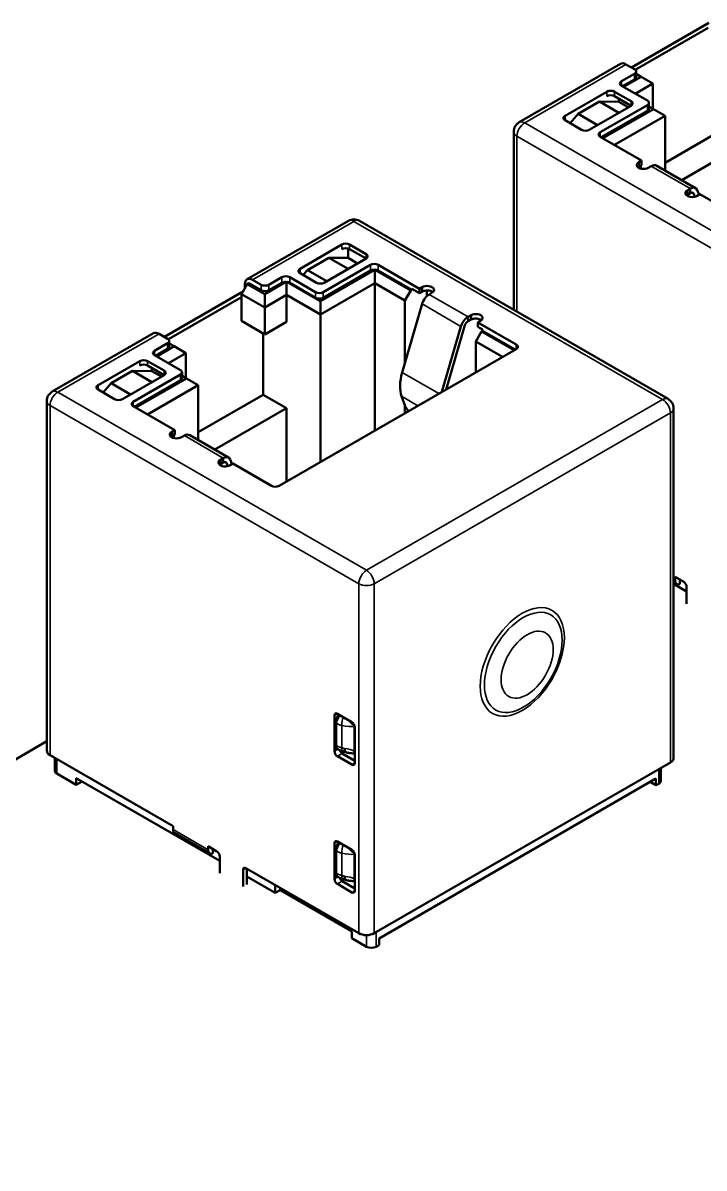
# Model space of a CAD drawing. Header units: millimetres. Extents: x 845 to 2568, y -211 to 570.
# Drawn here: x 1368.05 to 1392.86, y 449.29 to 491.03 of the extents above; entities that cross this region are included whole.
import ezdxf

# ---------------------------------------------------------------- set-up
doc = ezdxf.new("R2010")
doc.units = ezdxf.units.MM
doc.header["$LTSCALE"] = 2
doc.layers.add('외형선(ISO)', color=7, linetype='Continuous', lineweight=50)
doc.layers.add('좁은 외형선(ISO)', color=7, linetype='Continuous', lineweight=35)

msp = doc.modelspace()

# ---------------------------------------------------------------- linework, layer by layer
at = {"layer": '외형선(ISO)'}
for p, q in [((1393.0301, 491.0272), (1390.2128, 489.4006)), ((1393.0089, 490.8516), (1390.3505, 489.3168)), ((1389.8107, 489.5371), (1386.1232, 487.4081)), ((1390.3219, 489.1744), (1389.8481, 488.9009)), ((1390.0107, 489.5173), (1390.3219, 489.3377)), ((1390.3804, 489.0519), (1390.3804, 489.256)), ((1390.5623, 489.0601), (1390.3804, 489.1651)), ((1389.8481, 488.7376), (1390.7886, 488.1946)), ((1390.3219, 488.9703), (1389.8834, 488.7172)), ((1389.9259, 488.6927), (1390.5623, 489.0601)), ((1390.9865, 488.8151), (1390.3501, 488.4477)), ((1390.5623, 489.0601), (1390.9865, 488.8151)), ((1390.9865, 488.8151), (1390.9865, 487.9007)), ((1389.3107, 488.5212), (1387.7904, 487.6435)), ((1390.1946, 488.1742), (1389.5935, 488.5212)), ((1390.1946, 488.0109), (1389.5935, 488.3579)), ((1389.042, 488.1619), (1388.2642, 487.7129)), ((1388.6743, 487.1332), (1390.1946, 488.0109)), ((1389.7491, 487.7537), (1389.042, 488.1619)), ((1389.7491, 488.1538), (1389.042, 488.1619)), ((1390.7886, 488.0313), (1389.0738, 487.0413)), ((1391.0077, 487.8884), (1389.1657, 486.8249)), ((1389.7491, 488.2681), (1389.7491, 488.1538)), ((1390.0956, 487.9537), (1389.7491, 488.1538)), ((1390.8471, 487.9088), (1390.8471, 488.113)), ((1390.8471, 487.9811), (1391.0077, 487.8884)), ((1391.432, 487.6435), (1391.0077, 487.8884)), ((1387.7904, 487.4802), (1388.3914, 487.1332)), ((1388.2642, 487.7129), (1387.9738, 487.3743)), ((1388.9713, 487.3046), (1388.2642, 487.7129)), ((1390.7886, 487.8272), (1389.1092, 486.8576)), ((1391.432, 487.6435), (1389.59, 486.58)), ((1391.432, 487.6435), (1391.432, 485.6497)), ((1385.9232, 487.0617), (1385.9232, 480.5694)), ((1391.432, 485.9288), (1393.8008, 487.2965)), ((1389.0738, 486.878), (1390.5799, 486.0084)), ((1394.6493, 486.8066), (1392.0388, 485.2994)), ((1390.5799, 486.0084), (1390.4847, 485.9534)), ((1390.4847, 485.9534), (1390.4847, 485.7901)), ((1390.5799, 485.8451), (1390.4847, 485.7901)), ((1390.5481, 485.7158), (1390.5481, 485.8268)), ((1390.5799, 486.0084), (1390.5799, 485.8451)), ((1390.8235, 485.7453), (1390.9335, 485.8043)), ((1392.5447, 485.0073), (1391.1305, 485.8238)), ((1392.3477, 484.9878), (1392.2456, 484.9243)), ((1392.3477, 484.9878), (1392.3477, 484.8245)), ((1392.2456, 484.9243), (1392.2456, 484.761)), ((1392.3477, 484.8245), (1392.2456, 484.761)), ((1392.4662, 484.8188), (1392.4249, 484.8426)), ((1392.5214, 484.6928), (1392.4662, 484.8188)), ((1392.606, 484.9358), (1392.6784, 484.7705)), ((1392.606, 484.7287), (1392.7013, 484.7837)), ((1392.7013, 484.7837), (1394.1014, 483.9753)), ((1379.9006, 483.8155), (1376.2131, 481.6865)), ((1391.5436, 477.3244), (1380.3006, 483.8155)), ((1379.6587, 482.9486), (1378.1384, 482.0709)), ((1380.5426, 482.6016), (1379.9415, 482.9486)), ((1379.1849, 482.471), (1378.4071, 482.0219)), ((1379.892, 482.0627), (1379.1849, 482.471)), ((1379.892, 482.4628), (1379.1849, 482.471)), ((1379.892, 482.8062), (1379.892, 482.4628)), ((1380.2385, 482.2628), (1379.892, 482.4628)), ((1380.5426, 482.4383), (1379.9415, 482.7853)), ((1380.8608, 482.0301), (1378.8809, 480.887)), ((1380.7017, 482.2077), (1378.9869, 481.2176)), ((1379.0223, 481.5606), (1380.5426, 482.4383)), ((1382.1689, 481.2748), (1380.8608, 482.0301)), ((1380.8608, 482.0301), (1380.8608, 481.5402)), ((1382.4906, 481.3381), (1380.9845, 482.2077)), ((1376.4131, 481.6667), (1376.7242, 481.4871)), ((1377.4808, 481.7606), (1377.007, 481.4871)), ((1378.7041, 481.2176), (1377.7636, 481.7606)), ((1378.1384, 481.9076), (1378.7394, 481.5606)), ((1378.4071, 482.0219), (1378.2526, 481.8417)), ((1379.1142, 481.6136), (1378.4071, 482.0219)), ((1380.7017, 482.0035), (1378.9869, 481.0135)), ((1382.2078, 481.2972), (1380.9845, 482.0035)), ((1376.0242, 481.2088), (1373.2069, 479.5823)), ((1376.0029, 481.1442), (1376.2151, 481.5116)), ((1376.1302, 481.3925), (1376.1302, 481.5034)), ((1376.2151, 481.5116), (1376.2716, 481.5442)), ((1376.2151, 481.5116), (1376.8515, 481.1442)), ((1376.7242, 481.2829), (1376.2716, 481.5442)), ((1376.8515, 481.1442), (1377.6242, 481.5903)), ((1377.4808, 481.5565), (1377.007, 481.2829)), ((1377.6434, 481.1115), (1377.6434, 481.5779)), ((1378.8809, 480.887), (1377.6679, 481.5873)), ((1378.7041, 481.0135), (1377.7636, 481.5565)), ((1380.8608, 481.5402), (1378.8809, 480.3971)), ((1381.9568, 480.9074), (1380.8608, 481.5402)), ((1380.8608, 481.5402), (1380.8608, 476.1676)), ((1382.1689, 481.2748), (1381.9568, 480.9074)), ((1382.1689, 481.2748), (1382.2078, 481.2972)), ((1382.4906, 481.1748), (1382.2078, 481.3381)), ((1382.2078, 481.3381), (1382.2078, 481.2972)), ((1382.5859, 481.3931), (1382.4906, 481.3381)), ((1382.4906, 481.3381), (1382.4906, 481.1748)), ((1382.5859, 481.2298), (1382.4906, 481.1748)), ((1382.5859, 481.3931), (1382.5859, 481.2298)), ((1382.7558, 481.2778), (1382.7558, 481.0663)), ((1382.8442, 481.1339), (1382.9463, 481.1974)), ((1376.0029, 481.0332), (1373.3446, 479.4984)), ((1376.0029, 481.1442), (1376.0029, 481.0332)), ((1376.0029, 481.1442), (1376.8515, 480.6543)), ((1376.0029, 480.1644), (1376.0029, 481.0332)), ((1376.8515, 480.6543), (1376.8515, 481.1442)), ((1377.6434, 481.1115), (1376.8515, 480.6543)), ((1377.6434, 481.1115), (1377.6434, 480.1317)), ((1378.8809, 480.3971), (1377.6434, 481.1115)), ((1378.8809, 480.887), (1378.8809, 480.3971)), ((1381.8599, 478.2896), (1382.5859, 480.7837)), ((1381.9568, 478.6223), (1381.9568, 480.9074)), ((1376.8515, 480.6543), (1376.8515, 479.6745)), ((1378.8809, 480.3971), (1378.8809, 475.0245)), ((1384.3684, 480.3764), (1384.2584, 480.3174)), ((1384.3684, 480.3764), (1384.3684, 480.2131)), ((1376.8515, 479.6745), (1376.0029, 480.1644)), ((1377.6434, 480.1317), (1376.8515, 479.6745)), ((1383.3049, 477.5787), (1384.0001, 479.9672)), ((1384.14, 480.0116), (1383.4574, 477.6668)), ((1384.2584, 480.3174), (1384.2584, 480.1541)), ((1384.3684, 480.2131), (1384.2584, 480.1541)), ((1384.612, 480.1133), (1384.7072, 480.1683)), ((1386.0121, 479.305), (1384.612, 480.1133)), ((1384.612, 480.1133), (1384.612, 479.95)), ((1384.7887, 479.848), (1384.612, 479.95)), ((1372.8048, 479.7188), (1369.1172, 477.5898)), ((1373.0048, 479.699), (1373.316, 479.5193)), ((1376.7949, 477.4781), (1376.7949, 479.7071)), ((1384.5377, 479.4173), (1384.7498, 479.7847)), ((1384.7498, 479.7847), (1384.7887, 479.8071)), ((1385.9378, 479.0988), (1384.7498, 479.7847)), ((1384.7887, 479.848), (1384.7887, 479.8071)), ((1385.9767, 479.1213), (1384.7887, 479.8071)), ((1373.316, 479.356), (1372.8421, 479.0825)), ((1373.316, 479.1519), (1372.8775, 478.8988)), ((1372.9199, 478.8743), (1373.5563, 479.2417)), ((1373.3745, 479.2335), (1373.3745, 479.4377)), ((1373.5563, 479.2417), (1373.3745, 479.3467)), ((1373.5563, 479.2417), (1373.9806, 478.9968)), ((1377.3782, 474.157), (1386.0121, 479.1417)), ((1385.5135, 478.8539), (1384.5377, 479.4173)), ((1384.5377, 478.2905), (1384.5377, 479.4173)), ((1372.3048, 478.7028), (1370.7845, 477.8251)), ((1373.1887, 478.3558), (1372.5876, 478.7028)), ((1372.8421, 478.9192), (1373.7826, 478.3762)), ((1373.9806, 478.9968), (1373.3442, 478.6293)), ((1373.9806, 478.9968), (1373.9806, 478.0823)), ((1372.0361, 478.3436), (1371.2582, 477.8945)), ((1372.7432, 477.9353), (1372.0361, 478.3436)), ((1372.7432, 478.3354), (1372.0361, 478.3436)), ((1373.1887, 478.1925), (1372.5876, 478.5395)), ((1372.7432, 478.4497), (1372.7432, 478.3354)), ((1373.0897, 478.1354), (1372.7432, 478.3354)), ((1373.8412, 478.0905), (1373.8412, 478.2946)), ((1371.2582, 477.8945), (1370.9679, 477.5559)), ((1371.9654, 477.4862), (1371.2582, 477.8945)), ((1371.6684, 477.3148), (1373.1887, 478.1925)), ((1373.7826, 478.2129), (1372.0679, 477.2229)), ((1373.7826, 478.0088), (1372.1032, 477.0392)), ((1374.0018, 478.07), (1372.1598, 477.0066)), ((1373.8412, 478.1628), (1374.0018, 478.07)), ((1374.4261, 477.8251), (1374.0018, 478.07)), ((1370.7845, 477.6618), (1371.3855, 477.3148)), ((1374.4261, 477.8251), (1372.5841, 476.7616)), ((1374.4261, 477.8251), (1374.4261, 475.8314)), ((1374.4261, 476.1105), (1376.7949, 477.4781)), ((1377.6434, 476.9882), (1376.7949, 477.4781)), ((1368.9172, 477.2433), (1368.9172, 464.506)), ((1372.0679, 477.0596), (1373.574, 476.1901)), ((1381.9682, 477.0652), (1381.8404, 477.4201)), ((1381.9568, 476.8004), (1381.9568, 477.0971)), ((1377.6434, 476.9882), (1375.0329, 475.481)), ((1377.6434, 476.9882), (1377.6434, 474.3101)), ((1391.7436, 476.978), (1391.7436, 464.2406)), ((1373.574, 476.1901), (1373.4788, 476.1351)), ((1373.574, 476.1901), (1373.574, 476.0268)), ((1373.4788, 476.1351), (1373.4788, 475.9718)), ((1373.574, 476.0268), (1373.4788, 475.9718)), ((1373.5422, 475.8974), (1373.5422, 476.0084)), ((1373.8176, 475.927), (1373.9276, 475.9859)), ((1375.5388, 475.189), (1374.1245, 476.0054)), ((1375.3418, 475.1694), (1375.2396, 475.106)), ((1375.2396, 475.106), (1375.2396, 474.9427)), ((1375.3418, 475.0061), (1375.2396, 474.9427)), ((1375.3418, 475.1694), (1375.3418, 475.0061)), ((1375.4602, 475.0004), (1375.419, 475.0242)), ((1375.5155, 474.8744), (1375.4602, 475.0004)), ((1375.6001, 475.1174), (1375.6725, 474.9521)), ((1375.6001, 474.9103), (1375.6953, 474.9653)), ((1375.6953, 474.9653), (1377.0954, 474.157)), ((1391.7962, 470.7154), (1391.7962, 470.8379)), ((1391.7962, 470.8379), (1392.1144, 470.6542)), ((1391.8583, 470.5781), (1391.7436, 470.6443)), ((1391.7436, 470.5825), (1392.2204, 470.3072)), ((1391.9729, 470.7359), (1391.9729, 470.576)), ((1392.2204, 470.4705), (1392.2204, 469.8581)), ((1379.3935, 464.4856), (1379.3935, 465.792)), ((1379.4996, 465.8532), (1380.0299, 465.547)), ((1379.4289, 464.707), (1379.4289, 465.5291)), ((1380.136, 465.3633), (1380.136, 464.0569)), ((1368.9172, 464.8466), (1331.487, 443.2363)), ((1379.4952, 464.5672), (1379.5404, 464.5438)), ((1369.0344, 464.3427), (1373.5175, 461.7544)), ((1369.2087, 464.2421), (1369.2087, 463.7711)), ((1380.0299, 463.9957), (1379.4996, 464.3019)), ((1380.136, 464.1386), (1379.6764, 464.4039)), ((1369.989, 463.2608), (1369.2819, 463.6691)), ((1380.8431, 457.8515), (1391.6265, 464.0773)), ((1391.2754, 463.8747), (1391.2754, 463.4037)), ((1369.989, 463.5058), (1369.989, 463.2608)), ((1369.989, 463.5058), (1375.2145, 460.4888)), ((1370.2011, 463.3833), (1369.989, 463.2608)), ((1381.0163, 457.6658), (1391.0997, 463.4874)), ((1391.0997, 463.2425), (1390.8875, 463.3649)), ((1391.0997, 463.4874), (1391.0997, 463.2425)), ((1391.2022, 463.3017), (1391.0997, 463.2425)), ((1373.5175, 461.6319), (1373.5175, 461.7544)), ((1374.8524, 460.7597), (1373.5796, 461.4946)), ((1379.4996, 461.1992), (1380.0299, 460.893)), ((1374.7902, 460.8971), (1374.7902, 461.0196)), ((1374.7902, 461.0196), (1375.1084, 460.8358)), ((1374.967, 460.9175), (1374.967, 460.7576)), ((1379.3935, 459.8316), (1379.3935, 461.1379)), ((1379.4289, 460.053), (1379.4289, 460.8751)), ((1375.2145, 460.6521), (1375.2145, 460.0398)), ((1380.136, 460.7093), (1380.136, 459.4029)), ((1376.063, 459.5499), (1376.063, 460.1622)), ((1376.1691, 460.2235), (1380.2774, 457.8515)), ((1376.2045, 460.2031), (1376.2045, 459.6315)), ((1376.2045, 459.9173), (1377.2368, 459.3212)), ((1379.4952, 459.9131), (1379.5404, 459.8897)), ((1377.2368, 459.607), (1377.2368, 459.3212)), ((1377.4136, 459.4233), (1377.4136, 459.505)), ((1380.0299, 459.3417), (1379.4996, 459.6478)), ((1380.136, 459.4845), (1379.6764, 459.7499)), ((1377.2368, 459.3212), (1377.4136, 459.4233)), ((1380.0299, 457.9128), (1377.4136, 459.4233)), ((1380.0299, 457.9128), (1380.0299, 457.6678)), ((1380.5602, 457.3616), (1380.0299, 457.6678)), ((1381.0163, 457.4208), (1380.9138, 457.3616)), ((1381.0163, 457.6658), (1381.0163, 457.4208))]:
    msp.add_line(p, q, dxfattribs=at)
for centre, start, end in [((1386.3232, 487.0617), 120, 180), ((1380.1006, 483.4691), 60, 120), ((1369.3172, 477.2433), 120, 180), ((1391.3436, 476.978), 0, 60)]:
    msp.add_arc(centre, 0.4, start, end, dxfattribs=at)
for centre, major_axis, ratio, start_param, end_param in [((1390.0107, 489.1907), (-0.2, 0.3464), 0.5773503, 5.4977871, 6.2831853), ((1390.1805, 489.256), (0.2, 0), 0.5773503, 5.4977871, 7.0685835), ((1389.9895, 488.8192), (-0.2, 0), 0.5773503, 5.4977871, 7.0685835), ((1390.1805, 489.0519), (0.2, 0), 0.5773503, 5.4977871, 6.2831853), ((1389.4521, 488.4396), (0.2, 0), 0.5773503, 0.7853982, 2.3561945), ((1389.4521, 488.2763), (0.2, 0), 0.5773503, 0.7853982, 2.3561945), ((1390.0531, 488.0925), (0.2, 0), 0.5773503, 5.4977871, 7.0685835), ((1390.6472, 488.113), (0.2, 0), 0.5773503, 5.4977871, 7.0685835), ((1390.6472, 487.9088), (0.2, 0), 0.5773503, 5.4977871, 6.2831853), ((1387.9318, 487.5618), (-0.2, 0), 0.5773503, 5.4977871, 7.0685835), ((1388.5329, 487.2148), (-0.2, 0), 0.5773503, 0.7853982, 2.3561945), ((1389.2152, 486.9597), (-0.2, 0), 0.5773503, 5.4977871, 7.0685835), ((1390.6485, 485.8464), (-0.2475, 0), 0.5773503, 5.4358547, 8.6394759), ((1390.6485, 485.6831), (-0.2475, 0), 0.5773503, 5.4358547, 5.6748869), ((1390.9335, 485.4827), (0.197, 0.3412), 0.5773503, 0, 0.7853982), ((1392.3477, 484.6662), (0.197, 0.3412), 0.5773503, 5.8817596, 7.0685835), ((1392.4205, 484.8233), (-0.2475, 0), 0.5773503, 5.497691, 8.7013123), ((1392.4205, 484.66), (-0.2475, 0), 0.5773503, 5.497691, 5.6748869), ((1392.3477, 484.6613), (0.1, 0.1731), 0.5773503, 6.0752982, 7.0685835), ((1379.8001, 482.867), (0.2, 0), 0.5773503, 0.7853982, 2.3561945), ((1379.8001, 482.7037), (0.2, 0), 0.5773503, 0.7853982, 2.3561945), ((1380.4011, 482.52), (0.2, 0), 0.5773503, 5.4977871, 7.0685835), ((1378.2798, 481.9892), (-0.2, 0), 0.5773503, 5.4977871, 7.0685835), ((1380.8431, 482.126), (-0.2, 0), 0.5773503, 3.9269908, 5.4977871), ((1380.8431, 481.9219), (-0.2, 0), 0.5773503, 3.9269908, 5.4977871), ((1376.4131, 481.3401), (-0.2, 0.3464), 0.5773503, 5.4977871, 7.0685835), ((1377.6222, 481.679), (-0.2, 0), 0.5773503, 3.9269908, 5.4977871), ((1376.0242, 481.3313), (0.075, 0.1299), 0.5773503, 3.9269908, 4.1929896), ((1376.0242, 481.3313), (0.075, 0.1299), 0.5773503, 5.2317884, 5.4977871), ((1376.8656, 481.5687), (0.2, 0), 0.5773503, 3.9269908, 5.4977871), ((1376.8656, 481.3646), (-0.2, 0), 0.5773503, 0.7853982, 2.3561945), ((1377.6222, 481.4749), (-0.2, 0), 0.5773503, 4.7023313, 5.4977871), ((1377.6109, 481.1436), (0.1206, -0.4719), 0.5378129, 2.5820409, 2.6506158), ((1377.5411, 480.7362), (0.202, 0.8547), 0.3797697, 0.2185929, 0.2857268), ((1377.6222, 481.4749), (-0.2, 0), 0.5773503, 3.9269908, 4.4818537), ((1378.8455, 481.2993), (0.2, 0), 0.5773503, 3.9269908, 5.4977871), ((1378.8809, 481.6422), (-0.2, 0), 0.5773503, 0.7853982, 2.3561945), ((1382.7714, 481.2985), (0.2475, 0), 0.5773503, 5.497691, 8.7013123), ((1382.7714, 481.1352), (-0.2475, 0), 0.5773503, 3.7498911, 5.5597196), ((1378.8455, 481.0951), (-0.2, 0), 0.5773503, 0.7853982, 2.3561945), ((1382.8442, 480.8123), (0.197, 0.3412), 0.5773503, 0.7853982, 1.9722221), ((1384.5434, 480.2754), (0.2475, 0), 0.5773503, 5.4358547, 8.6394759), ((1384.2584, 479.9958), (0.197, 0.3412), 0.5773503, 0.7853982, 1.9722221), ((1384.2584, 479.9909), (-0.1, -0.1731), 0.5773503, 3.9269908, 4.9202761), ((1384.5434, 480.1121), (-0.2475, 0), 0.5773503, 3.7498911, 5.4978832), ((1373.0048, 479.3724), (-0.2, 0.3464), 0.5773503, 5.4977871, 6.2831853), ((1373.1746, 479.4377), (0.2, 0), 0.5773503, 5.4977871, 7.0685835), ((1373.1746, 479.2335), (0.2, 0), 0.5773503, 5.4977871, 6.2831853), ((1385.8707, 479.2233), (0.2, 0), 0.5773503, 5.4977871, 7.0685835), ((1372.4462, 478.6212), (0.2, 0), 0.5773503, 0.7853982, 2.3561945), ((1372.9835, 479.0008), (-0.2, 0), 0.5773503, 5.4977871, 7.0685835), ((1372.4462, 478.4579), (0.2, 0), 0.5773503, 0.7853982, 2.3561945), ((1373.0472, 478.2742), (0.2, 0), 0.5773503, 5.4977871, 7.0685835), ((1373.6412, 478.2946), (0.2, 0), 0.5773503, 5.4977871, 7.0685835), ((1382.8442, 478.3987), (0.7507, 1.3002), 0.5773503, 1.9722221, 2.687807), ((1373.6412, 478.0905), (0.2, 0), 0.5773503, 5.4977871, 6.2831853), ((1370.9259, 477.7434), (-0.2, 0), 0.5773503, 5.4977871, 7.0685835), ((1371.5269, 477.3964), (-0.2, 0), 0.5773503, 0.7853982, 2.3561945), ((1372.2093, 477.1413), (-0.2, 0), 0.5773503, 5.4977871, 7.0685835), ((1382.145, 476.9632), (0.1745, -0.179), 0.3579285, 3.8081886, 4.8154019), ((1373.6426, 476.028), (-0.2475, 0), 0.5773503, 5.4358547, 8.6394759), ((1373.6426, 475.8647), (-0.2475, 0), 0.5773503, 5.4358547, 5.6748869), ((1373.9276, 475.6643), (0.197, 0.3412), 0.5773503, 0, 0.7853982), ((1375.4146, 475.0049), (-0.2475, 0), 0.5773503, 5.497691, 8.7013123), ((1375.4146, 474.8416), (-0.2475, 0), 0.5773503, 5.497691, 5.6748869), ((1375.3418, 474.8478), (0.197, 0.3412), 0.5773503, 5.8817596, 7.0685835), ((1375.3418, 474.8429), (0.1, 0.1731), 0.5773503, 6.0752982, 7.0685835), ((1377.2368, 474.2386), (0.2, 0), 0.5773503, 3.9269908, 5.4977871), ((1392.0083, 470.8379), (-0.15, -0.2598), 0.5773503, 5.4977871, 6.9012521), ((1392.1144, 470.5317), (0.075, -0.1299), 0.5773503, 0.7853982, 2.3561945), ((1379.4996, 465.7307), (-0.075, 0.1299), 0.5773503, 5.4977871, 7.0685835), ((1379.641, 465.6516), (0.1494, 0.2608), 0.5773419, 1.215942, 2.352382), ((1380.0299, 465.4246), (0.075, -0.1299), 0.5773503, 0.7853982, 2.3561945), ((1380.0853, 465.6557), (-0.3766, 0.3256), 0.3187161, 1.8319895, 1.9391651), ((1369.3172, 464.506), (-0.4, 0), 0.5773503, 0, 0.7853982), ((1379.641, 464.8295), (0.1498, 0.2602), 0.5773492, 2.3548231, 3.1678085), ((1379.6764, 464.5264), (-0.075, 0.1299), 0.5773503, 1.2671676, 2.3561945), ((1379.4996, 464.4243), (-0.075, 0.1299), 0.5773503, 0.7853982, 2.3561945), ((1379.8169, 464.3956), (0.0134, 0.0485), 0.6974178, 5.3280857, 6.2959345), ((1391.3436, 464.2406), (0.4, 0), 0.5773503, 5.4977871, 6.2831853), ((1369.4587, 463.7711), (-0.25, 0), 0.5773503, 0, 0.7853982), ((1380.0299, 464.1182), (0.075, -0.1299), 0.5773503, 5.4977871, 7.0685835), ((1391.0254, 463.4037), (0.25, 0), 0.5773503, 5.4977871, 6.2831853), ((1373.7296, 461.7544), (-0.15, -0.2598), 0.5773503, 5.4977871, 6.2831853), ((1379.4996, 461.0767), (-0.075, 0.1299), 0.5773503, 5.4977871, 7.0685835), ((1379.641, 460.9976), (0.1494, 0.2608), 0.5773419, 1.215942, 2.352382), ((1375.0023, 461.0195), (-0.15, -0.2598), 0.5773503, 5.4977871, 6.9012521), ((1375.1084, 460.7134), (0.075, -0.1299), 0.5773503, 0.7853982, 2.3561945), ((1380.0299, 460.7705), (0.075, -0.1299), 0.5773503, 0.7853982, 2.3561945), ((1380.0853, 461.0013), (-0.3764, 0.3253), 0.3185632, 1.8316863, 1.938929), ((1376.1691, 460.101), (-0.075, 0.1299), 0.5773503, 5.4977871, 7.0685835), ((1379.641, 460.1755), (0.1498, 0.2602), 0.5773492, 2.3548231, 3.1678085), ((1379.4996, 459.7703), (-0.075, 0.1299), 0.5773503, 0.7853982, 2.3561945), ((1379.6764, 459.8724), (-0.075, 0.1299), 0.5773503, 1.2671676, 2.3561945), ((1379.8169, 459.7416), (0.0134, 0.0485), 0.6974174, 5.3280837, 6.2959314), ((1380.0299, 459.4641), (0.075, -0.1299), 0.5773503, 5.4977871, 7.0685835), ((1380.5602, 458.0148), (-0.4, 0), 0.5773503, 0.7853982, 2.3561945), ((1380.737, 457.4637), (-0.25, 0), 0.5773503, 0.7853982, 2.3561945)]:
    msp.add_ellipse(centre, major_axis=major_axis, ratio=ratio, start_param=start_param, end_param=end_param, dxfattribs=at)
for points, knots in [([(1380.0823, 465.4556), (1380.0467, 465.4815), (1380.0127, 465.5109), (1379.9656, 465.5577), (1379.9493, 465.5755), (1379.9293, 465.5993), (1379.9249, 465.6048), (1379.9209, 465.61)], [0.000000976, 0.000000976, 0.000000976, 0.000000976, 0.013602676, 0.013602676, 0.021349451, 0.021349451, 0.023882915, 0.023882915, 0.023882915, 0.023882915]), ([(1379.7633, 464.5814), (1379.7635, 464.5771), (1379.7637, 464.5728), (1379.7649, 464.5506), (1379.7669, 464.534), (1379.7729, 464.504), (1379.7769, 464.4908), (1379.7873, 464.468), (1379.7939, 464.4589), (1379.8073, 464.4483), (1379.8138, 464.4456), (1379.8211, 464.445)], [-0.001553727, -0.001553727, -0.001553727, -0.001553727, 0, 0, 0.006851065, 0.006851065, 0.013878095, 0.013878095, 0.021658841, 0.021658841, 0.02788462, 0.02788462, 0.02788462, 0.02788462]), ([(1380.0823, 460.8016), (1380.0467, 460.8275), (1380.0127, 460.8569), (1379.9656, 460.9037), (1379.9493, 460.9214), (1379.9293, 460.9453), (1379.9249, 460.9508), (1379.9209, 460.956)], [0.000000976, 0.000000976, 0.000000976, 0.000000976, 0.013602676, 0.013602676, 0.021349451, 0.021349451, 0.023882915, 0.023882915, 0.023882915, 0.023882915]), ([(1379.7633, 459.9273), (1379.7635, 459.9231), (1379.7637, 459.9188), (1379.7649, 459.8966), (1379.7669, 459.8799), (1379.7729, 459.85), (1379.7769, 459.8368), (1379.7873, 459.814), (1379.7939, 459.8049), (1379.8073, 459.7943), (1379.8138, 459.7916), (1379.8211, 459.791)], [-0.001553711, -0.001553711, -0.001553711, -0.001553711, 0, 0, 0.006851054, 0.006851054, 0.013878061, 0.013878061, 0.021658784, 0.021658784, 0.027884545, 0.027884545, 0.027884545, 0.027884545])]:
    msp.add_open_spline(points, degree=3, knots=knots, dxfattribs=at)
for points in [[(1379.6924, 464.4853), (1379.6389, 464.5006), (1379.5875, 464.5195), (1379.5404, 464.5438)], [(1379.8121, 464.4469), (1379.7723, 464.4612), (1379.7324, 464.474), (1379.6924, 464.4853)], [(1379.8562, 464.4417), (1379.8444, 464.443), (1379.8326, 464.4441), (1379.8208, 464.445)], [(1379.6924, 459.8313), (1379.6389, 459.8465), (1379.5875, 459.8654), (1379.5404, 459.8897)], [(1379.8121, 459.7929), (1379.7723, 459.8072), (1379.7324, 459.8199), (1379.6924, 459.8313)], [(1379.8562, 459.7877), (1379.8444, 459.7889), (1379.8326, 459.79), (1379.8208, 459.791)]]:
    msp.add_open_spline(points, degree=3, dxfattribs=at)
at = {"layer": '좁은 외형선(ISO)'}
for p, q in [((1390.0107, 489.5173), (1386.3232, 487.3883)), ((1390.3219, 489.1744), (1390.3219, 488.9703)), ((1389.8481, 488.9009), (1389.8481, 488.7376)), ((1389.3107, 488.5212), (1389.3107, 488.3579)), ((1389.5935, 488.5212), (1389.5935, 488.3579)), ((1390.1946, 488.1742), (1390.1946, 488.0109)), ((1390.7886, 488.0313), (1390.7886, 487.8272)), ((1387.7904, 487.6435), (1387.7904, 487.4802)), ((1386.3232, 487.3883), (1397.5662, 480.8972)), ((1389.0738, 487.0413), (1389.0738, 486.878)), ((1386.0403, 486.8984), (1386.0403, 480.5017)), ((1386.0403, 486.8984), (1397.2833, 480.4073)), ((1392.3477, 484.9878), (1390.9335, 485.8043)), ((1380.1006, 483.7957), (1376.4131, 481.6667)), ((1391.3436, 477.3046), (1380.1006, 483.7957)), ((1379.6587, 482.9486), (1379.6587, 482.7853)), ((1379.9415, 482.9486), (1379.9415, 482.7853)), ((1380.5426, 482.6016), (1380.5426, 482.4383)), ((1378.1384, 482.0709), (1378.1384, 481.9076)), ((1380.7017, 482.2077), (1380.7017, 482.0035)), ((1380.9845, 482.2077), (1380.9845, 482.0035)), ((1377.4808, 481.7606), (1377.4808, 481.5565)), ((1377.7636, 481.7606), (1377.7636, 481.5565)), ((1376.0242, 481.2088), (1376.0362, 481.2018)), ((1376.1302, 481.3925), (1376.1423, 481.3855)), ((1376.7242, 481.4871), (1376.7242, 481.2829)), ((1377.007, 481.4871), (1377.007, 481.2829)), ((1378.7041, 481.2176), (1378.7041, 481.0135)), ((1378.9869, 481.2176), (1378.9869, 481.0135)), ((1384.0001, 479.9672), (1382.5859, 480.7837)), ((1384.2584, 480.3174), (1382.8442, 481.1339)), ((1373.0048, 479.699), (1369.3172, 477.5699)), ((1373.316, 479.356), (1373.316, 479.1519)), ((1386.0121, 479.1417), (1386.0121, 479.305)), ((1372.3048, 478.7028), (1372.3048, 478.5395)), ((1372.5876, 478.7028), (1372.5876, 478.5395)), ((1372.8421, 479.0825), (1372.8421, 478.9192)), ((1373.1887, 478.3558), (1373.1887, 478.1925)), ((1383.198, 477.517), (1381.8599, 478.2896)), ((1373.7826, 478.2129), (1373.7826, 478.0088)), ((1369.3172, 477.5699), (1380.5602, 471.0788)), ((1370.7845, 477.8251), (1370.7845, 477.6618)), ((1369.0344, 477.08), (1369.0344, 464.3427)), ((1369.0344, 477.08), (1380.2774, 470.5889)), ((1372.0679, 477.2229), (1372.0679, 477.0596)), ((1380.5602, 471.0788), (1391.3436, 477.3046)), ((1382.4353, 477.0766), (1381.8404, 477.4201)), ((1380.8431, 470.5889), (1391.6265, 476.8147)), ((1391.6265, 476.8147), (1391.6265, 464.0773)), ((1375.3418, 475.1694), (1373.9276, 475.9859)), ((1380.2774, 470.5889), (1380.2774, 457.8515)), ((1380.8431, 470.5889), (1380.8431, 457.8515)), ((1391.7436, 470.7458), (1391.7962, 470.7154)), ((1379.3935, 465.792), (1379.4996, 465.8532)), ((1379.4289, 465.5291), (1379.4662, 465.5038)), ((1379.4663, 464.6876), (1379.4663, 465.5037)), ((1379.6573, 464.6144), (1379.6573, 465.4251)), ((1380.1099, 464.4919), (1380.1099, 465.3924)), ((1379.3935, 464.4856), (1379.5161, 464.5564)), ((1379.4289, 464.707), (1379.4662, 464.6877)), ((1369.2819, 464.1998), (1369.2819, 463.6691)), ((1379.4996, 464.3019), (1379.6764, 464.4039)), ((1380.0299, 463.9957), (1380.136, 464.0569)), ((1391.2022, 463.3017), (1391.2022, 463.8324)), ((1373.5175, 461.6319), (1374.7902, 460.8971)), ((1379.3935, 461.1379), (1379.4996, 461.1992)), ((1379.4289, 460.8751), (1379.4662, 460.8497)), ((1379.4663, 460.0336), (1379.4663, 460.8497)), ((1379.6573, 459.9604), (1379.6573, 460.771)), ((1380.1099, 459.8379), (1380.1099, 460.7384)), ((1376.1691, 460.2235), (1376.063, 460.1622)), ((1379.4289, 460.053), (1379.4662, 460.0337)), ((1379.3935, 459.8316), (1379.5161, 459.9023)), ((1379.4996, 459.6478), (1379.6764, 459.7499)), ((1380.0299, 459.3417), (1380.136, 459.4029)), ((1380.9138, 457.8924), (1380.9138, 457.3616)), ((1380.5602, 457.3616), (1380.5602, 457.7839))]:
    msp.add_line(p, q, dxfattribs=at)
for centre, major_axis, ratio, start_param, end_param in [((1386.3232, 487.0617), (-0.4, 0), 0.5773503, 0, 0.7853982), ((1386.3232, 487.0617), (0.2, 0.3464), 0.5773503, 0.7853982, 2.3561945), ((1386.3232, 487.0617), (-0.2, 0.3464), 0.5773503, 5.4977871, 6.2831853), ((1380.1006, 483.4691), (-0.2, 0.3464), 0.5773503, 5.4977871, 6.2831853), ((1380.1006, 483.4691), (0.2, 0.3464), 0.5773503, 0, 0.7853982), ((1369.3172, 477.2433), (0.2, 0.3464), 0.5773503, 0.7853982, 2.3561945), ((1369.3172, 477.2433), (-0.2, 0.3464), 0.5773503, 5.4977871, 6.2831853), ((1369.3172, 477.2433), (-0.4, 0), 0.5773503, 0, 0.7853982), ((1391.3436, 476.978), (0.2, 0.3464), 0.5773503, 0, 0.7853982), ((1391.3436, 476.978), (0.2, -0.3464), 0.5773503, 0.7853982, 2.3561945), ((1391.3436, 476.978), (0.4, 0), 0.5773503, 5.4977871, 6.2831853), ((1380.5602, 470.7522), (-0.2, -0.3464), 0.5773503, 3.9269908, 5.4977871), ((1380.5602, 470.7522), (-0.2, 0.3464), 0.5773503, 3.9269908, 5.4977871), ((1380.5602, 470.7522), (0.4, 0), 0.5773503, 3.9269908, 5.4977871), ((1379.6782, 465.6264), (-0.1684, -0.2483), 0.5248339, 4.3845019, 5.5377207), ((1379.7745, 465.5845), (-0.0685, -0.2921), 0.3260391, 4.2778222, 5.3641808), ((1379.4804, 465.7195), (0.7327, -0.258), 0.2999004, 5.0600711, 5.8421234), ((1380.0789, 465.471), (-0.0373, -0.0333), 0.2780715, 1.4149693, 1.951075), ((1380.2272, 465.5519), (0.0676, -0.2923), 0.554323, 4.9175413, 5.1565149), ((1380.1041, 465.4141), (-0.1242, -0.0894), 0.1372067, 1.5186621, 1.6816475), ((1379.6782, 464.8103), (-0.1377, -0.2665), 0.6067752, 5.470233, 6.2831906), ((1379.7745, 464.7739), (-0.0821, -0.2886), 0.293215, 5.3786975, 6.2831856), ((1379.5834, 463.1313), (1.4828, -1.0904), 0.7514997, 1.9692505, 2.0320477), ((1379.4847, 464.3312), (0.732, 0.0356), 0.351297, 0.5302857, 1.1633471), ((1379.5603, 466.675), (1.2944, -2.242), 0.5773503, 5.5844358, 5.6001166), ((1379.712, 464.4438), (0.0208, 0.0455), 0.6336781, 5.4406705, 5.5557226), ((1380.2272, 464.6513), (-0.1415, -0.2645), 0.1240656, 5.4238507, 5.9066174), ((1380.0596, 464.3719), (0.003, 0.0499), 0.7631355, 5.1783254, 5.6831921), ((1379.6782, 460.9723), (-0.1684, -0.2483), 0.5248339, 4.3845019, 5.5377207), ((1379.7745, 460.9305), (-0.0685, -0.2921), 0.3260391, 4.2778222, 5.3641808), ((1379.4804, 461.0655), (0.7327, -0.258), 0.2999004, 5.0600711, 5.8421234), ((1380.0789, 460.817), (-0.0373, -0.0333), 0.2780715, 1.4149693, 1.951075), ((1380.2272, 460.8978), (0.0676, -0.2923), 0.554323, 4.9175413, 5.1565149), ((1380.1041, 460.7601), (-0.1242, -0.0894), 0.1372265, 1.5187188, 1.6816747), ((1379.6782, 460.1563), (-0.1377, -0.2665), 0.6067752, 5.470233, 6.2831906), ((1379.7745, 460.1198), (-0.0821, -0.2886), 0.293215, 5.3786975, 6.2831856), ((1379.5834, 458.4772), (1.4828, -1.0904), 0.7514997, 1.9692505, 2.0320477), ((1379.4847, 459.6771), (0.732, 0.0356), 0.3512969, 0.5302859, 1.1633479), ((1379.5603, 462.0209), (1.2944, -2.242), 0.5773503, 5.5844358, 5.6001166), ((1379.712, 459.7898), (0.0208, 0.0455), 0.6336781, 5.4406705, 5.5557226), ((1380.2272, 459.9973), (-0.1415, -0.2645), 0.1240656, 5.4238507, 5.9066174), ((1380.0596, 459.7178), (0.003, 0.0499), 0.7631355, 5.1783254, 5.6831921)]:
    msp.add_ellipse(centre, major_axis=major_axis, ratio=ratio, start_param=start_param, end_param=end_param, dxfattribs=at)
for centre, major_axis in [((1386.2348, 467.7414), (-1.0839, -1.8773)), ((1386.2701, 467.7209), (-1.0009, -1.7337)), ((1386.4115, 467.6393), (-0.6693, -1.1592))]:
    msp.add_ellipse(centre, major_axis=major_axis, ratio=0.5773503, dxfattribs=at)
for points, knots in [([(1379.4662, 465.5038), (1379.4798, 465.4953), (1379.4942, 465.4871), (1379.5092, 465.4794), (1379.5241, 465.4717), (1379.5397, 465.4645), (1379.5557, 465.4579), (1379.5718, 465.4513), (1379.5883, 465.4452), (1379.6053, 465.4397), (1379.6222, 465.4342), (1379.6396, 465.4293), (1379.6573, 465.4251)], [0, 0, 0, 0, 0.25, 0.25, 0.25, 0.5, 0.5, 0.5, 0.75, 0.75, 0.75, 0.99999999, 0.99999999, 0.99999999, 0.99999999]), ([(1379.4662, 464.6877), (1379.4798, 464.6803), (1379.4942, 464.6731), (1379.5091, 464.6663), (1379.5241, 464.6594), (1379.5397, 464.653), (1379.5557, 464.6468), (1379.5717, 464.6407), (1379.5883, 464.635), (1379.6052, 464.6296), (1379.6222, 464.6242), (1379.6396, 464.6191), (1379.6573, 464.6144)], [0, 0, 0, 0, 0.25, 0.25, 0.25, 0.5, 0.5, 0.5, 0.75, 0.75, 0.75, 1, 1, 1, 1]), ([(1379.7473, 464.4643), (1379.7565, 464.4601), (1379.7654, 464.456), (1379.7742, 464.452), (1379.7767, 464.4508), (1379.7792, 464.4497), (1379.7816, 464.4485), (1379.7878, 464.4457), (1379.7939, 464.4429), (1379.8, 464.4401), (1379.8048, 464.4379), (1379.8097, 464.4356), (1379.8145, 464.4334), (1379.8182, 464.4317), (1379.822, 464.43), (1379.8257, 464.4283), (1379.8331, 464.4249), (1379.8405, 464.4214), (1379.8481, 464.418), (1379.8495, 464.4173), (1379.8509, 464.4167), (1379.8523, 464.416)], [0, 0, 0, 0, 0.25, 0.25, 0.25, 0.3211728, 0.3211728, 0.3211728, 0.5, 0.5, 0.5, 0.6414437, 0.6414437, 0.6414437, 0.75, 0.75, 0.75, 0.9614551, 0.9614551, 0.9614551, 1, 1, 1, 1]), ([(1379.8523, 464.416), (1379.8613, 464.4151), (1379.8699, 464.4142), (1379.8783, 464.4133), (1379.8866, 464.4124), (1379.8946, 464.4115), (1379.9024, 464.4107), (1379.9101, 464.4099), (1379.9175, 464.4091), (1379.9247, 464.4083), (1379.9319, 464.4075), (1379.9388, 464.4068), (1379.9454, 464.4061), (1379.9521, 464.4054), (1379.9585, 464.4047), (1379.9646, 464.4041), (1379.9708, 464.4035), (1379.9768, 464.4029), (1379.9825, 464.4023), (1379.9883, 464.4017), (1379.9938, 464.4011), (1379.9992, 464.4006), (1380.0045, 464.4), (1380.0097, 464.3995), (1380.0147, 464.399), (1380.0197, 464.3986), (1380.0245, 464.3981), (1380.0292, 464.3976), (1380.0339, 464.3972), (1380.0385, 464.3968), (1380.0428, 464.3964), (1380.0472, 464.396), (1380.0513, 464.3956), (1380.0554, 464.3953), (1380.0595, 464.3949), (1380.0635, 464.3946), (1380.0676, 464.3942), (1380.0717, 464.3939), (1380.0759, 464.3936), (1380.0805, 464.3932), (1380.085, 464.3929), (1380.0898, 464.3926), (1380.0949, 464.3923)], [0, 0, 0, 0, 0.0714286, 0.0714286, 0.0714286, 0.1428571, 0.1428571, 0.1428571, 0.2142857, 0.2142857, 0.2142857, 0.2857143, 0.2857143, 0.2857143, 0.3571429, 0.3571429, 0.3571429, 0.4285714, 0.4285714, 0.4285714, 0.5, 0.5, 0.5, 0.5714286, 0.5714286, 0.5714286, 0.6428571, 0.6428571, 0.6428571, 0.7142857, 0.7142857, 0.7142857, 0.7857143, 0.7857143, 0.7857143, 0.8571429, 0.8571429, 0.8571429, 0.9285714, 0.9285714, 0.9285714, 1, 1, 1, 1]), ([(1379.8562, 464.4417), (1379.8579, 464.4415), (1379.8595, 464.4414), (1379.8611, 464.4412), (1379.867, 464.4406), (1379.8726, 464.4399), (1379.8782, 464.4393), (1379.8812, 464.439), (1379.8841, 464.4387), (1379.8871, 464.4383), (1379.892, 464.4378), (1379.8968, 464.4372), (1379.9016, 464.4367), (1379.9048, 464.4363), (1379.908, 464.4359), (1379.9111, 464.4356), (1379.9152, 464.4351), (1379.9193, 464.4346), (1379.9233, 464.4341), (1379.9267, 464.4337), (1379.9301, 464.4333), (1379.9333, 464.4329), (1379.9368, 464.4325), (1379.9402, 464.4321), (1379.9436, 464.4317), (1379.9471, 464.4312), (1379.9506, 464.4308), (1379.954, 464.4304), (1379.9569, 464.43), (1379.9597, 464.4297), (1379.9625, 464.4293), (1379.9661, 464.4288), (1379.9697, 464.4284), (1379.9732, 464.4279), (1379.9756, 464.4276), (1379.9779, 464.4273), (1379.9802, 464.427), (1379.9839, 464.4265), (1379.9876, 464.4261), (1379.9912, 464.4256), (1379.993, 464.4253), (1379.9949, 464.4251), (1379.9967, 464.4248), (1380.0005, 464.4243), (1380.0042, 464.4238), (1380.0079, 464.4233), (1380.0094, 464.4231), (1380.0108, 464.4229), (1380.0122, 464.4227), (1380.0161, 464.4221), (1380.0199, 464.4216), (1380.0236, 464.4211), (1380.0247, 464.4209), (1380.0257, 464.4208), (1380.0268, 464.4206), (1380.0307, 464.4201), (1380.0344, 464.4195), (1380.0381, 464.419), (1380.0389, 464.4188), (1380.0397, 464.4187), (1380.0404, 464.4186), (1380.0448, 464.418), (1380.0492, 464.4173), (1380.0537, 464.4166), (1380.0581, 464.4159), (1380.0627, 464.4152), (1380.0677, 464.4144), (1380.0726, 464.4136), (1380.078, 464.4127), (1380.0835, 464.4118)], [0.08030437, 0.08030437, 0.08030437, 0.08030437, 0.09392208, 0.09392208, 0.09392208, 0.14285714, 0.14285714, 0.14285714, 0.1694465, 0.1694465, 0.1694465, 0.21428571, 0.21428571, 0.21428571, 0.24494363, 0.24494363, 0.24494363, 0.28571429, 0.28571429, 0.28571429, 0.32044762, 0.32044762, 0.32044762, 0.35714286, 0.35714286, 0.35714286, 0.39595238, 0.39595238, 0.39595238, 0.42857143, 0.42857143, 0.42857143, 0.47145057, 0.47145057, 0.47145057, 0.5, 0.5, 0.5, 0.54696397, 0.54696397, 0.54696397, 0.57142857, 0.57142857, 0.57142857, 0.62244299, 0.62244299, 0.62244299, 0.64285714, 0.64285714, 0.64285714, 0.69802351, 0.69802351, 0.69802351, 0.71428571, 0.71428571, 0.71428571, 0.7734323, 0.7734323, 0.7734323, 0.78571429, 0.78571429, 0.78571429, 0.85714286, 0.85714286, 0.85714286, 0.92857143, 0.92857143, 0.92857143, 0.99999999, 0.99999999, 0.99999999, 0.99999999]), ([(1380.0835, 464.4118), (1380.0933, 464.41), (1380.1031, 464.4081), (1380.1128, 464.4062), (1380.1165, 464.4054), (1380.1203, 464.4046), (1380.124, 464.4038), (1380.128, 464.403), (1380.132, 464.4021), (1380.136, 464.4012)], [0, 0, 0, 0, 0.24009311, 0.24009311, 0.24009311, 0.33333333, 0.33333333, 0.33333333, 0.4348383, 0.4348383, 0.4348383, 0.4348383]), ([(1380.0949, 464.3923), (1380.1068, 464.3916), (1380.1188, 464.3908), (1380.1306, 464.39), (1380.1324, 464.3899), (1380.1342, 464.3898), (1380.136, 464.3896)], [0, 0, 0, 0, 0.33333333, 0.33333333, 0.33333333, 0.38382321, 0.38382321, 0.38382321, 0.38382321]), ([(1380.1099, 464.4919), (1380.1185, 464.4849), (1380.1269, 464.4773), (1380.1352, 464.4691), (1380.1355, 464.4689), (1380.1357, 464.4687), (1380.136, 464.4684)], [0, 0, 0, 0, 0.25, 0.25, 0.25, 0.25744458, 0.25744458, 0.25744458, 0.25744458]), ([(1379.4662, 460.8498), (1379.4798, 460.8412), (1379.4942, 460.833), (1379.5092, 460.8254), (1379.5241, 460.8177), (1379.5397, 460.8105), (1379.5557, 460.8039), (1379.5718, 460.7972), (1379.5883, 460.7911), (1379.6053, 460.7856), (1379.6222, 460.7802), (1379.6396, 460.7753), (1379.6573, 460.771)], [0, 0, 0, 0, 0.25, 0.25, 0.25, 0.5, 0.5, 0.5, 0.75, 0.75, 0.75, 0.99999999, 0.99999999, 0.99999999, 0.99999999]), ([(1379.4662, 460.0337), (1379.4798, 460.0263), (1379.4942, 460.0191), (1379.5091, 460.0122), (1379.5241, 460.0054), (1379.5397, 459.9989), (1379.5557, 459.9928), (1379.5717, 459.9867), (1379.5883, 459.9809), (1379.6052, 459.9755), (1379.6222, 459.9701), (1379.6396, 459.9651), (1379.6573, 459.9604)], [0, 0, 0, 0, 0.25, 0.25, 0.25, 0.5, 0.5, 0.5, 0.75, 0.75, 0.75, 1, 1, 1, 1]), ([(1379.7473, 459.8102), (1379.7564, 459.8061), (1379.7654, 459.802), (1379.7741, 459.7979), (1379.7766, 459.7968), (1379.7791, 459.7957), (1379.7815, 459.7946), (1379.7877, 459.7917), (1379.7938, 459.7889), (1379.7999, 459.7861), (1379.8047, 459.7839), (1379.8095, 459.7817), (1379.8143, 459.7795), (1379.8181, 459.7778), (1379.8218, 459.776), (1379.8256, 459.7743), (1379.833, 459.7709), (1379.8404, 459.7675), (1379.848, 459.764), (1379.8494, 459.7633), (1379.8508, 459.7627), (1379.8523, 459.762)], [0, 0, 0, 0, 0.25, 0.25, 0.25, 0.3207669, 0.3207669, 0.3207669, 0.5, 0.5, 0.5, 0.6405994, 0.6405994, 0.6405994, 0.75, 0.75, 0.75, 0.9601803, 0.9601803, 0.9601803, 1, 1, 1, 1]), ([(1379.8523, 459.762), (1379.8613, 459.7611), (1379.8699, 459.7601), (1379.8783, 459.7592), (1379.8866, 459.7583), (1379.8946, 459.7575), (1379.9023, 459.7567), (1379.9101, 459.7558), (1379.9175, 459.755), (1379.9247, 459.7543), (1379.9318, 459.7535), (1379.9387, 459.7528), (1379.9454, 459.7521), (1379.952, 459.7514), (1379.9584, 459.7507), (1379.9646, 459.7501), (1379.9708, 459.7494), (1379.9767, 459.7488), (1379.9825, 459.7482), (1379.9882, 459.7476), (1379.9938, 459.7471), (1379.9991, 459.7466), (1380.0045, 459.746), (1380.0096, 459.7455), (1380.0147, 459.745), (1380.0197, 459.7445), (1380.0245, 459.7441), (1380.0292, 459.7436), (1380.0339, 459.7432), (1380.0384, 459.7428), (1380.0428, 459.7424), (1380.0471, 459.742), (1380.0513, 459.7416), (1380.0554, 459.7412), (1380.0595, 459.7409), (1380.0635, 459.7405), (1380.0676, 459.7402), (1380.0717, 459.7399), (1380.0759, 459.7395), (1380.0805, 459.7392), (1380.085, 459.7389), (1380.0898, 459.7386), (1380.0949, 459.7383)], [0, 0, 0, 0, 0.0714286, 0.0714286, 0.0714286, 0.1428571, 0.1428571, 0.1428571, 0.2142857, 0.2142857, 0.2142857, 0.2857143, 0.2857143, 0.2857143, 0.3571429, 0.3571429, 0.3571429, 0.4285714, 0.4285714, 0.4285714, 0.5, 0.5, 0.5, 0.5714286, 0.5714286, 0.5714286, 0.6428571, 0.6428571, 0.6428571, 0.7142857, 0.7142857, 0.7142857, 0.7857143, 0.7857143, 0.7857143, 0.8571429, 0.8571429, 0.8571429, 0.9285714, 0.9285714, 0.9285714, 1, 1, 1, 1]), ([(1379.8562, 459.7877), (1379.8572, 459.7876), (1379.8582, 459.7875), (1379.8592, 459.7874), (1379.8657, 459.7867), (1379.872, 459.786), (1379.8781, 459.7853), (1379.8806, 459.785), (1379.883, 459.7848), (1379.8854, 459.7845), (1379.8909, 459.7839), (1379.8963, 459.7833), (1379.9015, 459.7827), (1379.9043, 459.7823), (1379.907, 459.782), (1379.9097, 459.7817), (1379.9143, 459.7812), (1379.9188, 459.7806), (1379.9233, 459.7801), (1379.9263, 459.7797), (1379.9292, 459.7794), (1379.9322, 459.779), (1379.936, 459.7786), (1379.9398, 459.7781), (1379.9435, 459.7777), (1379.9468, 459.7773), (1379.9499, 459.7769), (1379.953, 459.7765), (1379.9562, 459.7761), (1379.9594, 459.7757), (1379.9624, 459.7753), (1379.9658, 459.7749), (1379.9692, 459.7744), (1379.9724, 459.774), (1379.975, 459.7737), (1379.9776, 459.7733), (1379.9801, 459.773), (1379.9836, 459.7725), (1379.9871, 459.7721), (1379.9905, 459.7716), (1379.9926, 459.7713), (1379.9946, 459.7711), (1379.9967, 459.7708), (1380.0003, 459.7703), (1380.0039, 459.7698), (1380.0074, 459.7693), (1380.009, 459.7691), (1380.0106, 459.7689), (1380.0122, 459.7687), (1380.0159, 459.7681), (1380.0196, 459.7676), (1380.0232, 459.7671), (1380.0244, 459.7669), (1380.0256, 459.7668), (1380.0268, 459.7666), (1380.0306, 459.766), (1380.0342, 459.7655), (1380.0378, 459.765), (1380.0387, 459.7648), (1380.0395, 459.7647), (1380.0404, 459.7646), (1380.0448, 459.7639), (1380.0492, 459.7633), (1380.0536, 459.7626), (1380.0581, 459.7619), (1380.0627, 459.7612), (1380.0676, 459.7604), (1380.0726, 459.7596), (1380.078, 459.7587), (1380.0835, 459.7578)], [0.08032941, 0.08032941, 0.08032941, 0.08032941, 0.08850707, 0.08850707, 0.08850707, 0.14285714, 0.14285714, 0.14285714, 0.1644817, 0.1644817, 0.1644817, 0.21428571, 0.21428571, 0.21428571, 0.24043165, 0.24043165, 0.24043165, 0.28571429, 0.28571429, 0.28571429, 0.31638669, 0.31638669, 0.31638669, 0.35714286, 0.35714286, 0.35714286, 0.392343, 0.392343, 0.392343, 0.42857143, 0.42857143, 0.42857143, 0.4682913, 0.4682913, 0.4682913, 0.5, 0.5, 0.5, 0.54425783, 0.54425783, 0.54425783, 0.57142857, 0.57142857, 0.57142857, 0.62018062, 0.62018062, 0.62018062, 0.64285714, 0.64285714, 0.64285714, 0.69622548, 0.69622548, 0.69622548, 0.71428571, 0.71428571, 0.71428571, 0.77208267, 0.77208267, 0.77208267, 0.78571429, 0.78571429, 0.78571429, 0.85714286, 0.85714286, 0.85714286, 0.92857143, 0.92857143, 0.92857143, 0.99999999, 0.99999999, 0.99999999, 0.99999999]), ([(1380.0835, 459.7578), (1380.0933, 459.756), (1380.1031, 459.7541), (1380.1128, 459.7521), (1380.1165, 459.7514), (1380.1203, 459.7506), (1380.124, 459.7498), (1380.128, 459.7489), (1380.132, 459.7481), (1380.136, 459.7472)], [0, 0, 0, 0, 0.24009311, 0.24009311, 0.24009311, 0.33333333, 0.33333333, 0.33333333, 0.4348383, 0.4348383, 0.4348383, 0.4348383]), ([(1380.0949, 459.7383), (1380.1068, 459.7376), (1380.1188, 459.7368), (1380.1306, 459.736), (1380.1324, 459.7358), (1380.1342, 459.7357), (1380.136, 459.7356)], [0, 0, 0, 0, 0.33333333, 0.33333333, 0.33333333, 0.38382321, 0.38382321, 0.38382321, 0.38382321]), ([(1380.1099, 459.8379), (1380.1185, 459.8308), (1380.1269, 459.8232), (1380.1352, 459.8151), (1380.1355, 459.8149), (1380.1357, 459.8146), (1380.136, 459.8144)], [0, 0, 0, 0, 0.25, 0.25, 0.25, 0.25744458, 0.25744458, 0.25744458, 0.25744458])]:
    msp.add_open_spline(points, degree=3, knots=knots, dxfattribs=at)

doc.saveas('drawing.dxf')
